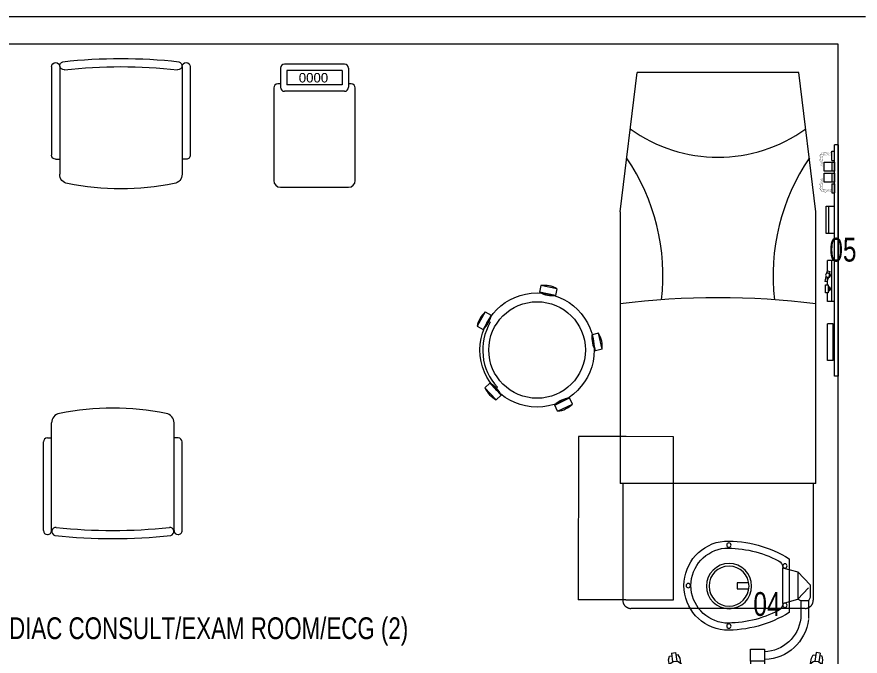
# Model space of a CAD drawing. Header units: millimetres. Extents: x -160614 to 59925, y -157025 to 0.
# Drawn here: x -113427 to -110327, y -108093 to -105743 of the extents above; entities that cross this region are included whole.
import ezdxf

# ---------------------------------------------------------------- set-up
doc = ezdxf.new("R2010")
doc.units = ezdxf.units.MM
doc.header["$LTSCALE"] = 8
doc.linetypes.add('HIDDEN', pattern=[9.525, 6.35, -3.175])
doc.layers.get('0').update_dxf_attribs({"color": 9, "lineweight": 5})
for name, color, linetype, lineweight in [('72_EGR_BASE_TEXT', 9, 'Continuous', 5), ('72_EGR_EQP_TAG', 9, 'Continuous', 5), ('LOADING', 9, 'Continuous', 5), ('Walls', 9, 'Continuous', 5)]:
    doc.layers.add(name, color=color, linetype=linetype, lineweight=lineweight)
doc.layers.get('0').off()
doc.layers.get('0').freeze()
doc.styles.get("Standard").update_dxf_attribs({"font": 'ARIALUNI.TTF'})
doc.styles.add('X3G_ENTITY_257CFD', font='swisscl.ttf', dxfattribs={"height": 200})
doc.styles.add('X3G_ENTITY_258862', font='swisscl.ttf', dxfattribs={"height": 200})

# ---------------------------------------------------------------- blocks, each defined once
blk = doc.blocks.new('ME19011A-P')
for p, q in [((-0.425, 0), (0.425, 0)), ((-0.425, 0), (-0.425, -0.015)), ((0.425, 0), (0.425, -0.015)), ((-0.425, -0.015), (0.425, -0.015)), ((-0.3675, -0.0198), (-0.2325, -0.0198)), ((-0.3675, -0.0198), (-0.3675, -0.0399)), ((-0.36, -0.015), (-0.36, -0.0198)), ((-0.24, -0.015), (-0.24, -0.0198)), ((-0.2325, -0.0198), (-0.2325, -0.0399)), ((-0.15, -0.015), (-0.15, -0.04)), ((-0.15, -0.025), (0, -0.025)), ((0, -0.015), (0, -0.04)), ((0.1, -0.015), (0.1, -0.045)), ((0.2, -0.045), (0.2, -0.015)), ((0.2818, -0.015), (0.2484, -0.015)), ((0.2484, -0.0243), (0.2484, -0.015)), ((0.2818, -0.0243), (0.2484, -0.0243)), ((0.2818, -0.0243), (0.2818, -0.015)), ((0.3211, -0.015), (0.2877, -0.015)), ((0.2877, -0.015), (0.2877, -0.0531)), ((0.3211, -0.0243), (0.2877, -0.0243)), ((0.3211, -0.0531), (0.3211, -0.015)), ((0.3623, -0.015), (0.3289, -0.015)), ((0.3289, -0.015), (0.3289, -0.0531)), ((0.3623, -0.0243), (0.3289, -0.0243)), ((0.3623, -0.0531), (0.3623, -0.015)), ((0.3682, -0.0243), (0.3682, -0.015)), ((0.3682, -0.015), (0.4016, -0.015)), ((0.3682, -0.0243), (0.4016, -0.0243)), ((0.4016, -0.0243), (0.4016, -0.015)), ((-0.3675, -0.0399), (-0.2325, -0.0399)), ((-0.15, -0.04), (-0.1187, -0.04)), ((-0.0887, -0.04), (-0.0637, -0.04)), ((-0.0606, -0.0371), (-0.0787, -0.0432)), ((-0.0787, -0.0432), (-0.077, -0.0497)), ((-0.0582, -0.046), (-0.077, -0.0497)), ((-0.0402, -0.0312), (-0.0496, -0.0337)), ((-0.047, -0.0434), (-0.0376, -0.0409)), ((-0.0376, -0.0409), (-0.0402, -0.0312)), ((-0.0379, -0.04), (0, -0.04)), ((0.1, -0.035), (0.2, -0.035)), ((0.1, -0.045), (0.2, -0.045)), ((0.2877, -0.0531), (0.3211, -0.0531)), ((0.3289, -0.0531), (0.3623, -0.0531))]:
    blk.add_line(p, q)
at = {"const_width": 0.000601}
for points in [[(0.3044, -0.0531, -0.184574), (0.2977, -0.0636, -1.44364), (0.2961, -0.0581, -0.837915), (0.2969, -0.0664, -0.30536), (0.2839, -0.062, -1.584726), (0.2894, -0.0609, -0.253153), (0.2827, -0.0684, -0.874198), (0.2775, -0.0585, -0.915253), (0.2791, -0.0658, -0.223821), (0.2683, -0.0644, -1.703343), (0.272, -0.0597, -0.588962), (0.2621, -0.068, -0.717795), (0.2625, -0.0581, -0.983104), (0.2645, -0.0644, -0.326362), (0.2534, -0.0609, -0.758716), (0.2609, -0.0514, -0.906186), (0.2593, -0.0565, -0.189488), (0.2526, -0.0522, -0.7948), (0.2613, -0.0423, -1.223996), (0.2574, -0.047, -0.072149), (0.2534, -0.0403, -0.645886), (0.2609, -0.0324, -1.366917), (0.2574, -0.0371, -0.078415), (0.2542, -0.0308, -0.723006), (0.2613, -0.0256, -1.105484), (0.2582, -0.0292, -0.221197), (0.2566, -0.0243, -0.221197)], [(0.3456, -0.0531, 0.184574), (0.3523, -0.0636, 1.44364), (0.3539, -0.0581, 0.837915), (0.3531, -0.0664, 0.30536), (0.3661, -0.062, 1.584726), (0.3606, -0.0609, 0.253153), (0.3673, -0.0684, 0.874198), (0.3725, -0.0585, 0.915253), (0.3709, -0.0658, 0.223821), (0.3817, -0.0644, 1.703343), (0.378, -0.0597, 0.588962), (0.3879, -0.068, 0.717795), (0.3875, -0.0581, 0.983104), (0.3855, -0.0644, 0.326362), (0.3966, -0.0609, 0.758716), (0.3891, -0.0514, 0.906186), (0.3907, -0.0565, 0.189488), (0.3974, -0.0522, 0.7948), (0.3887, -0.0423, 1.223996), (0.3926, -0.047, 0.072149), (0.3966, -0.0403, 0.645886), (0.3891, -0.0324, 1.366917), (0.3926, -0.0371, 0.078415), (0.3958, -0.0308, 0.723006), (0.3887, -0.0256, 1.105484), (0.3918, -0.0292, 0.221197), (0.3934, -0.0243, 0.221197)]]:
    blk.add_lwpolyline(points, format="xyb", dxfattribs=at)
blk.add_lwpolyline([(-0.1187, -0.0482), (-0.0887, -0.0482), (-0.0887, -0.0382), (-0.1187, -0.0382)], close=True)
blk.add_circle((-0.0537, -0.04), 0.0075)
for centre, radius, start, end in [((-0.1037, -0.04), 0.01, 10.4593, 169.5407), ((-0.0537, -0.04), 0.01, 45, 180), ((-0.1037, -0.04), 0.0075, 14.0075, 165.9925)]:
    blk.add_arc(centre, radius, start, end)
blk = doc.blocks.new('M.44.57.64')
at = {"layer": 'LOADING', "xscale": 1000.000000000002, "yscale": 1000.000000000002, "zscale": 1000.000000000002, "rotation": 225.9999036123427}
blk.add_blockref('ME19011A-P', (-80806.9, 16720.7), dxfattribs=at)
blk = doc.blocks.new('HF10037B-P')
at = {"layer": 'LOADING'}
for p, q in [((0.2459, 0.134), (0.1859, 0.134)), ((0.1859, 0.134), (0.1859, 0.109)), ((0.2459, 0.134), (0.2459, 0.109)), ((0.2459, 0.109), (0.1859, 0.109)), ((0, 0), (-0.0142, -0.0583)), ((0, 0), (0.0243, -0.0059)), ((0.0243, -0.0059), (0.01, -0.0642)), ((0.4071, -0.0094), (0.431, -0.0018)), ((0.4071, -0.0094), (0.4255, -0.0665)), ((0.431, -0.0018), (0.4493, -0.0589)), ((-0.0142, -0.0583), (0.01, -0.0642)), ((0.4069, -0.0417), (0.4165, -0.0387)), ((0.4255, -0.0665), (0.4493, -0.0589)), ((0.0524, -0.2725), (0.0674, -0.2525)), ((0.0524, -0.2725), (0.1004, -0.3085)), ((0.0674, -0.2525), (0.1154, -0.2885)), ((0.3125, -0.2897), (0.362, -0.2558)), ((0.3266, -0.3103), (0.3761, -0.2764)), ((0.3267, -0.268), (0.3323, -0.2763)), ((0.3761, -0.2764), (0.362, -0.2558)), ((0.1004, -0.3085), (0.1154, -0.2885)), ((0.3266, -0.3103), (0.3125, -0.2897))]:
    blk.add_line(p, q, dxfattribs=at)
for radius in [0.21, 0.1775]:
    blk.add_circle((0.2161, -0.1014), radius, dxfattribs=at)
for centre, radius, start, end in [((0.2159, 0.0465), 0.0925, 71.0754, 108.9246), ((0.2159, 0.1965), 0.0925, 251.0754, 288.9246), ((0.0779, -0.0499), 0.0925, 147.3419, 185.1912), ((-0.0678, -0.0143), 0.0925, 327.3419, 5.1912), ((0.4996, -0.0113), 0.0925, 178.8412, 216.6904), ((0.3568, -0.057), 0.0925, 358.8412, 36.6904), ((0.2161, -0.1014), 0.2, 303.6037, 17.3657), ((0.1289, -0.2205), 0.0925, 214.1875, 252.0368), ((0.0389, -0.3404), 0.0925, 34.1875, 72.0368), ((0.3867, -0.3449), 0.0925, 105.5121, 143.3614), ((0.3019, -0.2212), 0.0925, 285.5121, 323.3614)]:
    blk.add_arc(centre, radius, start, end, dxfattribs=at)
blk = doc.blocks.new('HF13902-P')
at = {"linetype": 'HIDDEN'}
for p, q in [((-0.35, -0.6824), (-0.35, -1.1124)), ((0.35, -0.6824), (0.35, -1.1124)), ((0.32, -1.1424), (-0.32, -1.1424))]:
    blk.add_line(p, q, dxfattribs=at)
at = {"linetype": 'Continuous'}
for points in [[(0.36, -0.5224), (0.36, -0.5224), (0.36, -0.5224), (0.36, -0.5224), (0.36, -0.5224), (0.36, -0.5224), (0.36, -0.5224), (0.36, -0.5224), (0.36, -0.5224), (0.36, -0.5224), (0.36, -0.5224), (0.36, -0.5224), (0.36, -0.5224), (0.36, -0.5224), (0.36, -0.5224), (0.36, -0.5224), (0.36, -0.5224), (0.36, -0.5224), (0.36, -0.5224), (0.36, -0.5224), (0.36, -0.5224), (0.36, -0.5224), (0.36, -0.5224), (0.36, -0.5224), (0.36, -0.5224), (0.36, -0.5224), (0.36, -0.5224), (0.36, -0.5224), (0.36, -0.5224), (0.36, -0.5224), (0.36, -0.5224), (0.36, -0.5224), (0.36, -0.5224), (0.36, -0.5224), (0.36, -0.5224), (0.36, -0.5224), (0.36, -0.5224), (0.36, -0.5224), (0.36, -0.5224), (0.36, -0.5224), (0.36, -0.5224), (0.36, -0.5224), (0.36, -0.5224), (0.36, -0.5224), (0.36, -0.5224), (0.36, -0.5224), (0.36, -0.5224), (0.36, -0.5224), (0.36, -0.5224), (0.36, -0.5224), (0.36, -0.5224), (0.36, -0.5224), (0.36, -0.5224), (0.36, -0.5224), (0.36, -0.5224), (0.36, -0.5224), (0.36, -0.5224), (0.36, -0.5224), (0.36, -0.5224), (0.36, -0.5224), (0.36, -0.5224), (0.36, -0.5224), (0.36, -0.5224), (0.36, -0.5224), (0.36, -0.5224), (0.36, -0.5224), (0.36, -0.5224), (0.36, -0.5224), (0.36, -0.5224), (0.36, -0.5224), (0.36, -0.5224), (0.36, -0.5224), (0.36, -0.5224), (0.36, -0.5224), (0.36, -0.5224), (0.36, -0.5224), (0.36, -0.5224), (0.36, -0.5224), (0.36, -0.5224), (0.36, -0.5224), (0.36, -0.5224), (0.36, -0.5224), (0.36, -0.5224), (0.36, -0.5224), (0.36, -0.5224), (0.36, -0.5224), (0.36, -0.5224), (0.36, -0.5224), (0.36, -0.5224), (0.36, -0.5224), (0.36, -0.5224), (0.36, -0.5224), (0.36, -0.5224), (0.36, -0.5224), (0.36, -0.5224), (0.36, -0.5224), (0.36, -0.5224), (0.36, -0.5224), (0.36, -0.5224), (0.36, -0.5224), (0.36, -0.5224), (0.36, -0.5224), (0.36, -0.5224), (0.36, -0.5224), (0.36, -0.5224), (0.36, -0.5224), (0.36, -0.5224), (0.36, -0.5224), (0.36, -0.5224), (0.36, -0.5224), (0.36, -0.5224), (0.36, -0.5224), (0.36, -0.5224), (0.36, -0.5224), (0.36, -0.5224), (0.36, -0.5224), (0.36, -0.5224), (0.36, -0.5224), (0.36, -0.5224), (0.36, -0.5224), (0.36, -0.5224), (0.36, -0.5224), (0.36, -0.5224), (0.36, -0.5224), (0.36, -0.5224), (0.36, -0.5224), (0.36, -0.5224), (0.36, -0.5224), (0.36, -0.5224), (0.36, -0.5224), (0.36, -0.5224), (0.36, -0.5224), (0.36, -0.5224), (0.36, -0.5224), (0.36, -0.5224), (0.36, -0.5224), (0.36, -0.5224), (0.36, -0.5224), (0.36, -0.5224), (0.36, -0.5224), (0.36, -0.5224), (0.36, -0.5224), (0.36, -0.5224), (0.36, -0.5224), (0.36, -0.5224), (0.36, -0.5224), (0.36, -0.5224), (0.36, -0.5224), (0.36, -0.5224), (0.36, -0.5224), (0.36, -0.5224), (0.36, -0.5224), (0.36, -0.5224), (0.36, -0.5224), (0.36, -0.5224), (0.36, -0.5224), (0.36, -0.5224), (0.36, -0.5224), (0.36, -0.5224), (0.36, -0.5224), (0.36, -0.5224), (0.36, -0.5224), (0.36, -0.5224), (0.36, -0.5224), (0.36, -0.5224), (0.36, -0.5224), (0.36, -0.5224), (0.36, -0.5224), (0.36, -0.5224), (0.36, -0.5224), (0.36, -0.5224), (0.36, -0.5224), (0.36, -0.5224), (0.36, -0.5224), (0.36, -0.5224), (0.36, -0.5224), (0.36, -0.5224), (0.36, -0.5224), (0.36, -0.5224), (0.36, -0.5224), (0.36, -0.5224), (0.36, -0.5224), (0.36, -0.5224), (0.36, -0.5224), (0.36, -0.5224), (0.36, -0.5224), (0.36, -0.5224), (0.36, -0.5224), (0.36, -0.5224), (0.36, -0.5224), (0.36, -0.5224), (0.36, -0.5224), (0.36, -0.5224), (0.36, -0.5224), (0.36, -0.5224), (0.36, -0.5224), (0.36, -0.5224), (0.36, -0.5224), (0.36, -0.5224), (0.36, -0.5224), (0.36, -0.5224), (0.36, -0.5224), (0.36, -0.5224), (0.36, -0.5224), (0.36, -0.5224), (0.36, -0.5224), (0.36, -0.5224), (0.36, -0.5224), (0.36, -0.5224), (0.36, -0.5224), (0.36, -0.5224), (0.36, -0.5224), (0.36, -0.5224), (0.36, -0.5224), (0.36, -0.5224), (0.36, -0.5224), (0.36, -0.5224), (0.36, -0.5224), (0.36, -0.5224)], [(0.36, -0.5224), (0.36, -0.5224), (0.36, -0.5224), (0.36, -0.5224), (0.36, -0.5224), (0.36, -0.5224), (0.36, -0.5224), (0.36, -0.5224), (0.36, -0.5224), (0.36, -0.5224), (0.36, -0.5224), (0.36, -0.5224), (0.36, -0.5224), (0.36, -0.5224), (0.36, -0.5224), (0.36, -0.5224), (0.36, -0.5224), (0.36, -0.5224), (0.36, -0.5224), (0.36, -0.5224), (0.36, -0.5224), (0.36, -0.5224), (0.36, -0.5224), (0.36, -0.5224), (0.36, -0.5224), (0.36, -0.5224), (0.36, -0.5224), (0.36, -0.5224), (0.36, -0.5224), (0.36, -0.5224), (0.36, -0.5224), (0.36, -0.5224), (0.36, -0.5224), (0.36, -0.5224), (0.36, -0.5224), (0.36, -0.5224), (0.36, -0.5224), (0.36, -0.5224), (0.36, -0.5224), (0.36, -0.5224), (0.36, -0.5224), (0.36, -0.5224), (0.36, -0.5224), (0.36, -0.5224), (0.36, -0.5224), (0.36, -0.5224), (0.36, -0.5224), (0.36, -0.5224), (0.36, -0.5224), (0.36, -0.5224), (0.36, -0.5224), (0.36, -0.5224), (0.36, -0.5224), (0.36, -0.5224), (0.36, -0.5224), (0.36, -0.5224), (0.36, -0.5224), (0.36, -0.5224), (0.36, -0.5224), (0.36, -0.5224), (0.36, -0.5224), (0.36, -0.5224), (0.36, -0.5224), (0.36, -0.5224), (0.36, -0.5224), (0.36, -0.5224), (0.36, -0.5224), (0.36, -0.5224), (0.36, -0.5224), (0.36, -0.5224), (0.36, -0.5224), (0.36, -0.5224), (0.36, -0.5224), (0.36, -0.5224), (0.36, -0.5224), (0.36, -0.5224), (0.36, -0.5224), (0.36, -0.5224), (0.36, -0.5224), (0.36, -0.5224), (0.36, -0.5224), (0.36, -0.5224), (0.36, -0.5224), (0.36, -0.5224), (0.36, -0.5224), (0.36, -0.5224), (0.36, -0.5224), (0.36, -0.5224), (0.36, -0.5224), (0.36, -0.5224), (0.36, -0.5224), (0.36, -0.5224), (0.36, -0.5224), (0.36, -0.5224), (0.36, -0.5224), (0.36, -0.5224), (0.36, -0.5224), (0.36, -0.5224), (0.36, -0.5224), (0.36, -0.5224), (0.36, -0.5224), (0.36, -0.5224), (0.36, -0.5224), (0.36, -0.5224), (0.36, -0.5224), (0.36, -0.5224), (0.36, -0.5224), (0.36, -0.5224), (0.36, -0.5224), (0.36, -0.5224), (0.36, -0.5224), (0.36, -0.5224), (0.36, -0.5224), (0.36, -0.5224), (0.36, -0.5224), (0.36, -0.5224), (0.36, -0.5224), (0.36, -0.5224), (0.36, -0.5224), (0.36, -0.5224), (0.36, -0.5224), (0.36, -0.5224), (0.36, -0.5224), (0.36, -0.5224), (0.36, -0.5224), (0.36, -0.5224), (0.36, -0.5224), (0.36, -0.5224), (0.36, -0.5224), (0.36, -0.5224), (0.36, -0.5224), (0.36, -0.5224), (0.36, -0.5224), (0.36, -0.5224), (0.36, -0.5224), (0.36, -0.5224), (0.36, -0.5224), (0.36, -0.5224), (0.36, -0.5224), (0.36, -0.5224), (0.36, -0.5224), (0.36, -0.5224), (0.36, -0.5224), (0.36, -0.5224), (0.36, -0.5224), (0.36, -0.5224), (0.36, -0.5224), (0.36, -0.5224), (0.36, -0.5224), (0.36, -0.5224), (0.36, -0.5224), (0.36, -0.5224), (0.36, -0.5224), (0.36, -0.5224), (0.36, -0.5224), (0.36, -0.5224), (0.36, -0.5224), (0.36, -0.5224), (0.36, -0.5224), (0.36, -0.5224), (0.36, -0.5224), (0.36, -0.5224), (0.36, -0.5224), (0.36, -0.5224), (0.36, -0.5224), (0.36, -0.5224), (0.36, -0.5224), (0.36, -0.5224), (0.36, -0.5224), (0.36, -0.5224), (0.36, -0.5224), (0.36, -0.5224), (0.36, -0.5224), (0.36, -0.5224), (0.36, -0.5224), (0.36, -0.5224), (0.36, -0.5224), (0.36, -0.5224), (0.36, -0.5224), (0.36, -0.5224), (0.36, -0.5224), (0.36, -0.5224), (0.36, -0.5224), (0.36, -0.5224), (0.36, -0.5224), (0.36, -0.5224), (0.36, -0.5224), (0.36, -0.5224), (0.36, -0.5224), (0.36, -0.5224), (0.36, -0.5224), (0.36, -0.5224), (0.36, -0.5224), (0.36, -0.5224), (0.36, -0.5224), (0.36, -0.5224), (0.36, -0.5224), (0.36, -0.5224), (0.36, -0.5224), (0.36, -0.5224), (0.36, -0.5224), (0.36, -0.5224), (0.36, -0.5224), (0.36, -0.5224), (0.36, -0.5224), (0.36, -0.5224), (0.36, -0.5224), (0.36, -0.5224), (0.36, -0.5224), (0.36, -0.5224), (0.36, -0.5224), (0.36, -0.5224), (0.36, -0.5224), (0.36, -0.5224)], [(0.36, -0.5224), (0.36, -0.5224), (0.36, -0.5224), (0.36, -0.5224), (0.36, -0.5224), (0.36, -0.5224), (0.36, -0.5224), (0.36, -0.5224), (0.36, -0.5224), (0.36, -0.5224), (0.36, -0.5224), (0.36, -0.5224), (0.36, -0.5224), (0.36, -0.5224), (0.36, -0.5224), (0.36, -0.5224), (0.36, -0.5224), (0.36, -0.5224), (0.36, -0.5224), (0.36, -0.5224), (0.36, -0.5224), (0.36, -0.5224), (0.36, -0.5224), (0.36, -0.5224), (0.36, -0.5224), (0.36, -0.5224), (0.36, -0.5224), (0.36, -0.5224), (0.36, -0.5224), (0.36, -0.5224), (0.36, -0.5224), (0.36, -0.5224), (0.36, -0.5224), (0.36, -0.5224), (0.36, -0.5224), (0.36, -0.5224), (0.36, -0.5224), (0.36, -0.5224), (0.36, -0.5224), (0.36, -0.5224), (0.36, -0.5224), (0.36, -0.5224), (0.36, -0.5224), (0.36, -0.5224), (0.36, -0.5224), (0.36, -0.5224), (0.36, -0.5224), (0.36, -0.5224), (0.36, -0.5224), (0.36, -0.5224), (0.36, -0.5224), (0.36, -0.5224), (0.36, -0.5224), (0.36, -0.5224), (0.36, -0.5224), (0.36, -0.5224), (0.36, -0.5224), (0.36, -0.5224), (0.36, -0.5224), (0.36, -0.5224), (0.36, -0.5224), (0.36, -0.5224), (0.36, -0.5224), (0.36, -0.5224), (0.36, -0.5224), (0.36, -0.5224), (0.36, -0.5224), (0.36, -0.5224), (0.36, -0.5224), (0.36, -0.5224), (0.36, -0.5224), (0.36, -0.5224), (0.36, -0.5224), (0.36, -0.5224), (0.36, -0.5224), (0.36, -0.5224), (0.36, -0.5224), (0.36, -0.5224), (0.36, -0.5224), (0.36, -0.5224), (0.36, -0.5224), (0.36, -0.5224), (0.36, -0.5224), (0.36, -0.5224), (0.36, -0.5224), (0.36, -0.5224), (0.36, -0.5224), (0.36, -0.5224), (0.36, -0.5224), (0.36, -0.5224), (0.36, -0.5224), (0.36, -0.5224), (0.36, -0.5224), (0.36, -0.5224), (0.36, -0.5224), (0.36, -0.5224), (0.36, -0.5224), (0.36, -0.5224), (0.36, -0.5224), (0.36, -0.5224), (0.36, -0.5224), (0.36, -0.5224), (0.36, -0.5224), (0.36, -0.5224), (0.36, -0.5224), (0.36, -0.5224), (0.36, -0.5224), (0.36, -0.5224), (0.36, -0.5224), (0.36, -0.5224), (0.36, -0.5224), (0.36, -0.5224), (0.36, -0.5224), (0.36, -0.5224), (0.36, -0.5224), (0.36, -0.5224), (0.36, -0.5224), (0.36, -0.5224), (0.36, -0.5224), (0.36, -0.5224), (0.36, -0.5224), (0.36, -0.5224), (0.36, -0.5224), (0.36, -0.5224), (0.36, -0.5224), (0.36, -0.5224), (0.36, -0.5224), (0.36, -0.5224), (0.36, -0.5224), (0.36, -0.5224), (0.36, -0.5224), (0.36, -0.5224), (0.36, -0.5224), (0.36, -0.5224), (0.36, -0.5224), (0.36, -0.5224), (0.36, -0.5224), (0.36, -0.5224), (0.36, -0.5224), (0.36, -0.5224), (0.36, -0.5224), (0.36, -0.5224), (0.36, -0.5224), (0.36, -0.5224), (0.36, -0.5224), (0.36, -0.5224), (0.36, -0.5224), (0.36, -0.5224), (0.36, -0.5224), (0.36, -0.5224), (0.36, -0.5224), (0.36, -0.5224), (0.36, -0.5224), (0.36, -0.5224), (0.36, -0.5224), (0.36, -0.5224), (0.36, -0.5224), (0.36, -0.5224), (0.36, -0.5224), (0.36, -0.5224), (0.36, -0.5224), (0.36, -0.5224), (0.36, -0.5224), (0.36, -0.5224), (0.36, -0.5224), (0.36, -0.5224), (0.36, -0.5224), (0.36, -0.5224), (0.36, -0.5224), (0.36, -0.5224), (0.36, -0.5224), (0.36, -0.5224), (0.36, -0.5224), (0.36, -0.5224), (0.36, -0.5224), (0.36, -0.5224), (0.36, -0.5224), (0.36, -0.5224), (0.36, -0.5224), (0.36, -0.5224), (0.36, -0.5224), (0.36, -0.5224), (0.36, -0.5224), (0.36, -0.5224), (0.36, -0.5224), (0.36, -0.5224), (0.36, -0.5224), (0.36, -0.5224), (0.36, -0.5224), (0.36, -0.5224), (0.36, -0.5224), (0.36, -0.5224), (0.36, -0.5224), (0.36, -0.5224), (0.36, -0.5224), (0.36, -0.5224), (0.36, -0.5224), (0.36, -0.5224), (0.36, -0.5224), (0.36, -0.5224), (0.36, -0.5224), (0.36, -0.5224), (0.36, -0.5224), (0.36, -0.5224), (0.36, -0.5224), (0.36, -0.5224), (0.36, -0.5224), (0.36, -0.5224), (0.36, -0.5224), (0.36, -0.5224), (0.36, -0.5224), (0.36, -0.5224), (0.36, -0.5224), (0.36, -0.5224), (0.36, -0.5224), (0.36, -0.5224), (0.36, -0.5224), (0.36, -0.5224), (0.36, -0.5224), (0.36, -0.5224), (0.36, -0.5224), (0.36, -0.5224), (0.36, -0.5224), (0.36, -0.5224), (0.36, -0.5224), (0.36, -0.5224), (0.36, -0.5224), (0.36, -0.5224), (0.36, -0.5224), (0.36, -0.5224), (0.36, -0.5224), (0.36, -0.5224), (0.36, -0.5224), (0.36, -0.5224), (0.36, -0.5224), (0.36, -0.5224), (0.36, -0.5224), (0.36, -0.5224), (0.36, -0.5224), (0.36, -0.5224), (0.36, -0.5224), (0.36, -0.5224), (0.36, -0.5224), (0.36, -0.5224), (0.36, -0.5224), (0.36, -0.5224), (0.36, -0.5224), (0.36, -0.5224), (0.36, -0.5224), (0.36, -0.5224), (0.36, -0.5224), (0.36, -0.5224), (0.36, -0.5224), (0.36, -0.5224), (0.36, -0.5224), (0.36, -0.5224), (0.36, -0.5224), (0.36, -0.5224), (0.36, -0.5224), (0.36, -0.5224), (0.36, -0.5224), (0.36, -0.5224), (0.36, -0.5224), (0.36, -0.5224), (0.36, -0.5224), (0.36, -0.5224), (0.36, -0.5224), (0.36, -0.5224), (0.36, -0.5224), (0.36, -0.5224), (0.36, -0.5224), (0.36, -0.5224), (0.36, -0.5224), (0.36, -0.5224), (0.36, -0.5224), (0.36, -0.5224), (0.36, -0.5224)]]:
    blk.add_lwpolyline(points, close=True, dxfattribs=at)
for points in [[(0.36, -0.5224), (0.36, -0.5224), (0.36, -0.5224), (0.36, -0.5224), (0.36, -0.5224), (0.36, -0.5224), (0.36, -0.5224), (0.36, -0.5224)], [(0.36, -0.5224), (0.36, -0.5224), (0.36, -0.5224), (0.36, -0.5224), (0.36, -0.5224), (0.36, -0.5224), (0.36, -0.5224), (0.36, -0.5224), (0.36, -0.5224), (0.36, -0.5224), (0.36, -0.5224), (0.36, -0.5224), (0.36, -0.5224), (0.36, -0.5224), (0.36, -0.5224), (0.36, -0.5224), (0.36, -0.5224), (0.36, -0.5224), (0.36, -0.5224), (0.36, -0.5224), (0.36, -0.5224), (0.36, -0.5224), (0.36, -0.5224), (0.36, -0.5224), (0.36, -0.5224), (0.36, -0.5224), (0.36, -0.5224), (0.36, -0.5224), (0.36, -0.5224), (0.36, -0.5224), (0.36, -0.5224), (0.36, -0.5224), (0.36, -0.5224), (0.36, -0.5224), (0.36, -0.5224), (0.36, -0.5224), (0.36, -0.5224), (0.36, -0.5224), (0.36, -0.5224), (0.36, -0.5224), (0.36, -0.5224), (0.36, -0.5224), (0.36, -0.5224), (0.36, -0.5224), (0.36, -0.5224), (0.36, -0.5224), (0.36, -0.5224), (0.36, -0.5224), (0.36, -0.5224), (0.36, -0.5224), (0.36, -0.5224), (0.36, -0.5224), (0.36, -0.5224), (0.36, -0.5224), (0.36, -0.5224), (0.36, -0.5224), (0.36, -0.5224), (0.36, -0.5224), (0.36, -0.5224), (0.36, -0.5224), (0.36, -0.5224), (0.36, -0.5224), (0.36, -0.5224), (0.36, -0.5224), (0.36, -0.5224), (0.36, -0.5224), (0.36, -0.5224), (0.36, -0.5224), (0.36, -0.5224), (0.36, -0.5224), (0.36, -0.5224), (0.36, -0.5224), (0.36, -0.5224), (0.36, -0.5224), (0.36, -0.5224), (0.36, -0.5224), (0.36, -0.5224), (0.36, -0.5224), (0.36, -0.5224), (0.36, -0.5224), (0.36, -0.5224), (0.36, -0.5224), (0.36, -0.5224), (0.36, -0.5224), (0.36, -0.5224), (0.36, -0.5224), (0.36, -0.5224), (0.36, -0.5224), (0.36, -0.5224), (0.36, -0.5224), (0.36, -0.5224), (0.36, -0.5224), (0.36, -0.5224), (0.36, -0.5224), (0.36, -0.5224), (0.36, -0.5224), (0.36, -0.5224), (0.36, -0.5224), (0.36, -0.5224), (0.36, -0.5224), (0.36, -0.5224), (0.36, -0.5224), (0.36, -0.5224), (0.36, -0.5224), (0.36, -0.5224), (0.36, -0.5224), (0.36, -0.5224), (0.36, -0.5224), (0.36, -0.5224), (0.36, -0.5224), (0.36, -0.5224)], [(0.36, -0.5224), (0.36, -0.5224), (0.36, -0.5224), (0.36, -0.5224), (0.36, -0.5224), (0.36, -0.5224), (0.36, -0.5224), (0.36, -0.5224), (0.36, -0.5224), (0.36, -0.5224), (0.36, -0.5224), (0.36, -0.5224), (0.36, -0.5224), (0.36, -0.5224), (0.36, -0.5224), (0.36, -0.5224), (0.36, -0.5224)], [(0.36, -0.5224), (0.36, -0.5224), (0.36, -0.5224), (0.36, -0.5224), (0.36, -0.5224), (0.36, -0.5224), (0.36, -0.5224)], [(0.36, -0.5224), (0.36, -0.5224), (0.36, -0.5224), (0.36, -0.5224), (0.36, -0.5224), (0.36, -0.5224), (0.36, -0.5224), (0.36, -0.5224), (0.36, -0.5224), (0.36, -0.5224), (0.36, -0.5224), (0.36, -0.5224)], [(0.36, -0.5224), (0.36, -0.5224), (0.36, -0.5224), (0.36, -0.5224), (0.36, -0.5224), (0.36, -0.5224), (0.36, -0.5224), (0.36, -0.5224), (0.36, -0.5224), (0.36, -0.5224), (0.36, -0.5224), (0.36, -0.5224), (0.36, -0.5224), (0.36, -0.5224), (0.36, -0.5224), (0.36, -0.5224), (0.36, -0.5224), (0.36, -0.5224), (0.36, -0.5224), (0.36, -0.5224), (0.36, -0.5224), (0.36, -0.5224), (0.36, -0.5224), (0.36, -0.5224), (0.36, -0.5224), (0.36, -0.5224), (0.36, -0.5224), (0.36, -0.5224), (0.36, -0.5224), (0.36, -0.5224), (0.36, -0.5224), (0.36, -0.5224), (0.36, -0.5224), (0.36, -0.5224), (0.36, -0.5224), (0.36, -0.5224), (0.36, -0.5224), (0.36, -0.5224), (0.36, -0.5224), (0.36, -0.5224), (0.36, -0.5224), (0.36, -0.5224), (0.36, -0.5224), (0.36, -0.5224), (0.36, -0.5224), (0.36, -0.5224), (0.36, -0.5224), (0.36, -0.5224), (0.36, -0.5224), (0.36, -0.5224), (0.36, -0.5224), (0.36, -0.5224), (0.36, -0.5224), (0.36, -0.5224), (0.36, -0.5224), (0.36, -0.5224), (0.36, -0.5224), (0.36, -0.5224), (0.36, -0.5224), (0.36, -0.5224), (0.36, -0.5224), (0.36, -0.5224), (0.36, -0.5224), (0.36, -0.5224), (0.36, -0.5224), (0.36, -0.5224), (0.36, -0.5224), (0.36, -0.5224), (0.36, -0.5224), (0.36, -0.5224), (0.36, -0.5224), (0.36, -0.5224), (0.36, -0.5224), (0.36, -0.5224), (0.36, -0.5224), (0.36, -0.5224), (0.36, -0.5224), (0.36, -0.5224), (0.36, -0.5224), (0.36, -0.5224), (0.36, -0.5224), (0.36, -0.5224), (0.36, -0.5224), (0.36, -0.5224), (0.36, -0.5224), (0.36, -0.5224), (0.36, -0.5224), (0.36, -0.5224), (0.36, -0.5224)], [(0.36, -0.5224), (0.36, -0.5224), (0.36, -0.5224), (0.36, -0.5224), (0.36, -0.5224), (0.36, -0.5224), (0.36, -0.5224), (0.36, -0.5224), (0.36, -0.5224), (0.36, -0.5224)], [(0.36, -0.5224), (0.36, -0.5224), (0.36, -0.5224), (0.36, -0.5224), (0.36, -0.5224), (0.36, -0.5224), (0.36, -0.5224), (0.36, -0.5224), (0.36, -0.5224), (0.36, -0.5224)], [(0.36, -0.5224), (0.36, -0.5224), (0.36, -0.5224), (0.36, -0.5224), (0.36, -0.5224), (0.36, -0.5224), (0.36, -0.5224), (0.36, -0.5224), (0.36, -0.5224), (0.36, -0.5224), (0.36, -0.5224), (0.36, -0.5224), (0.36, -0.5224), (0.36, -0.5224), (0.36, -0.5224)], [(0.36, -0.5224), (0.36, -0.5224), (0.36, -0.5224), (0.36, -0.5224), (0.36, -0.5224), (0.36, -0.5224), (0.36, -0.5224), (0.36, -0.5224), (0.36, -0.5224), (0.36, -0.5224)], [(0.36, -0.5224), (0.36, -0.5224), (0.36, -0.5224), (0.36, -0.5224), (0.36, -0.5224), (0.36, -0.5224), (0.36, -0.5224)], [(0.36, -0.5224), (0.36, -0.5224), (0.36, -0.5224), (0.36, -0.5224), (0.36, -0.5224), (0.36, -0.5224), (0.36, -0.5224), (0.36, -0.5224), (0.36, -0.5224), (0.36, -0.5224)], [(0.36, -0.5224), (0.36, -0.5224), (0.36, -0.5224), (0.36, -0.5224), (0.36, -0.5224), (0.36, -0.5224), (0.36, -0.5224), (0.36, -0.5224), (0.36, -0.5224), (0.36, -0.5224), (0.36, -0.5224), (0.36, -0.5224), (0.36, -0.5224), (0.36, -0.5224), (0.36, -0.5224), (0.36, -0.5224), (0.36, -0.5224), (0.36, -0.5224)], [(0.36, -0.5224), (0.36, -0.5224), (0.36, -0.5224), (0.36, -0.5224), (0.36, -0.5224), (0.36, -0.5224), (0.36, -0.5224), (0.36, -0.5224), (0.36, -0.5224)]]:
    blk.add_lwpolyline(points, dxfattribs=at)
blk.add_circle((0.36, -0.5224), 0.000000101)
for centre, radius, start, end in [((0, 1.0679), 0.5515, 234.1788, 305.8212), ((-0.9704, 0.0819), 0.7679, 353.3222, 34.2669), ((0.9704, 0.0819), 0.7679, 145.7331, 186.6778), ((0, -2.9071), 2.9071, 82.8865, 97.1135)]:
    blk.add_arc(centre, radius, start, end)
at = {"linetype": 'HIDDEN'}
for centre, start, end in [((-0.32, -1.1124), 180, 270), ((0.32, -1.1124), 270, 0)]:
    blk.add_arc(centre, 0.03, start, end, dxfattribs=at)
at = {"layer": 'LOADING'}
for p, q in [((-0.36, 0.3161), (-0.2975, 0.8276)), ((0.2975, 0.8276), (-0.2975, 0.8276)), ((0.36, 0.3161), (0.2975, 0.8276)), ((-0.36, 0.3161), (-0.36, -0.6824)), ((0.36, -0.6824), (0.36, 0.3161)), ((0.36, -0.6824), (-0.36, -0.6824))]:
    blk.add_line(p, q, dxfattribs=at)
blk = doc.blocks.new('HF11772-P')
at = {"layer": 'LOADING'}
for p, q in [((0.6, 0.35), (0, 0.35)), ((0, 0.175), (0, 0.35)), ((0.6, 0.175), (0.6, 0.35)), ((0, 0.175), (0, 0)), ((0.6, 0), (0.6, 0.175)), ((0, 0), (0.6, 0))]:
    blk.add_line(p, q, dxfattribs=at)
blk = doc.blocks.new('mobile light')
at = {"layer": 'LOADING'}
for p, q in [((1882.58, -498.29), (1882.35, -499.8)), ((1882.58, -498.29), (1885.78, -498.78)), ((1883.78, -497.56), (1883.65, -498.45)), ((1885.1, -497.29), (1883.78, -497.56)), ((1887.04, -497.59), (1885.1, -497.29)), ((1923.94, -497.59), (1925.88, -497.29)), ((1928.41, -498.29), (1925.2, -498.78)), ((1925.88, -497.29), (1927.2, -497.56)), ((1927.2, -497.56), (1927.33, -498.45)), ((1928.41, -498.29), (1928.63, -499.8)), ((1882.35, -499.8), (1885.55, -500.28)), ((1883.28, -500.85), (1883.42, -499.96)), ((1884.47, -501.5), (1883.28, -500.85)), ((1886.4, -501.79), (1884.47, -501.5)), ((1924.58, -501.79), (1926.52, -501.5)), ((1928.63, -499.8), (1925.43, -500.28)), ((1926.52, -501.5), (1927.7, -500.85)), ((1927.7, -500.85), (1927.56, -499.96)), ((1948.76, -501.94), (1947.59, -502.62)), ((1953.47, -501.94), (1948.76, -501.94)), ((1958.23, -506.5), (1953.47, -501.94)), ((1947.59, -502.62), (1941.09, -502.62)), ((1947.59, -502.62), (1947.59, -505.45)), ((1948.15, -506.5), (1952.41, -502.55)), ((1947.59, -505.45), (1941.09, -505.45)), ((1946.6, -512.08), (1948.15, -506.5)), ((1947.59, -505.45), (1948.15, -506.5)), ((1958.23, -506.5), (1948.15, -506.5)), ((1959.78, -512.08), (1958.23, -506.5)), ((1963.08, -509.67), (1943.3, -509.67)), ((1959.78, -512.08), (1946.6, -512.08)), ((1908.01, -522.53), (1909, -517.55)), ((1911.69, -517.55), (1909, -517.55)), ((1912.69, -522.53), (1911.69, -517.55)), ((1911.69, -517.55), (1914.17, -518.99)), ((1914.17, -518.99), (1914.17, -523.77)), ((1921.08, -519.69), (1914.74, -519.69)), ((1922.73, -518.8), (1921.08, -519.69)), ((1921.08, -519.69), (1921.08, -523.01)), ((1921.08, -519.69), (1921.08, -523.01)), ((1925.38, -518.8), (1922.73, -518.8)), ((1892.68, -528.06), (1892.68, -523.24)), ((1892.68, -523.24), (1906.16, -523.24)), ((1897.5, -528.06), (1897.5, -523.24)), ((1906.16, -523.24), (1906.16, -528.06)), ((1908.01, -522.53), (1908.62, -524.28)), ((1912.69, -522.53), (1911.9, -524.78)), ((1921.08, -523.01), (1914.77, -523.01)), ((1922.73, -523.93), (1921.08, -523.04)), ((1892.68, -523.97), (1883.05, -523.97)), ((1909.15, -524.25), (1906.16, -524.32)), ((1909.15, -524.25), (1909.15, -526.94)), ((1911.9, -524.78), (1914.17, -523.77)), ((1925.38, -523.93), (1922.73, -523.93)), ((1892.68, -527.34), (1883.05, -527.34)), ((1906.16, -528.06), (1892.68, -528.06)), ((1909.15, -526.94), (1906.16, -526.87)), ((1882.35, -551.47), (1885.55, -550.99)), ((1882.58, -552.98), (1882.35, -551.47)), ((1884.47, -549.77), (1883.28, -550.42)), ((1883.28, -550.42), (1883.42, -551.31)), ((1886.4, -549.48), (1884.47, -549.77)), ((1924.58, -549.48), (1926.52, -549.77)), ((1928.63, -551.47), (1925.43, -550.99)), ((1926.52, -549.77), (1927.7, -550.42)), ((1927.7, -550.42), (1927.56, -551.31)), ((1928.41, -552.98), (1928.63, -551.47)), ((1882.58, -552.98), (1885.78, -552.5)), ((1883.78, -553.71), (1883.65, -552.82)), ((1885.1, -553.98), (1883.78, -553.71)), ((1887.04, -553.69), (1885.1, -553.98)), ((1923.94, -553.69), (1925.88, -553.98)), ((1928.41, -552.98), (1925.2, -552.5)), ((1925.88, -553.98), (1927.2, -553.71)), ((1927.2, -553.71), (1927.33, -552.82))]:
    blk.add_line(p, q, dxfattribs=at)
for points in [[(1903.33, -523.24), (1903.33, -514.02), (1891.61, -514.02), (1891.61, -523.97)], [(1954.27, -524.55), (1954.27, -528.82), (1952.05, -528.82), (1952.05, -524.5)], [(1891.61, -527.34), (1891.61, -537.34), (1903.33, -537.34), (1903.33, -528.06)], [(1892.74, -537.34), (1892.74, -539.04), (1895.76, -539.04), (1895.76, -537.34)], [(1898.05, -537.34), (1898.05, -539.5)], [(1898.05, -540.63), (1898.05, -540.87), (1898.53, -541.35), (1900.02, -541.35), (1900.5, -540.87), (1900.5, -537.34)]]:
    blk.add_lwpolyline(points, dxfattribs=at)
for points in [[(1929.78, -518.8), (1925.38, -518.8), (1925.38, -523.93), (1929.78, -523.93)], [(1899.3, -539.5), (1888.5, -539.5), (1888.5, -540.63), (1899.3, -540.63)]]:
    blk.add_lwpolyline(points, close=True, dxfattribs=at)
for centre, radius in [((1945.96, -511.25), 0.793), ((1960.42, -511.25), 0.793), ((1953.01, -531.79), 8.32), ((1953.01, -531.79), 7.35), ((1938.31, -531.85), 0.793), ((1968.07, -531.85), 0.793), ((1953.19, -546.77), 0.793)]:
    blk.add_circle(centre, radius, dxfattribs=at)
for centre, radius, start, end in [((1888.02, -499.89), 2.5, 90, 270), ((1888.02, -525.64), 28.25, 12.1463, 90), ((1922.96, -525.64), 28.25, 90, 128.2073), ((1922.96, -499.89), 2.5, 270, 90), ((1888.02, -525.64), 23.25, 20.3387, 90), ((1922.96, -525.64), 23.25, 90, 126.3743), ((1942.82, -519.31), 16.86, 97.1293, 177.6115), ((1922.96, -525.64), 28.25, 138.4974, 155.7305), ((1942.82, -519.31), 13.97, 97.1293, 177.6115), ((1922.96, -525.64), 23.25, 138.7224, 150.0382), ((1980.13, -532.49), 43.32, 148.2167, 181.2501), ((1926.25, -532.49), 43.32, 358.7499, 31.7833), ((1980.13, -532.49), 40.72, 152.4092, 181.2501), ((1946.6, -514.96), 2.89, 90, 152.4092), ((1959.78, -514.96), 2.89, 27.5908, 90), ((1926.25, -532.49), 40.72, 358.7499, 27.5908), ((1911.94, -521.38), 3.27, 313.0112, 46.9888), ((1888.02, -525.64), 28.25, 270, 5.3386), ((1883.05, -525.65), 1.68, 90, 270), ((1910.32, -525.6), 1.78, 229.0673, 130.9327), ((1888.02, -525.64), 23.25, 270, 356.3184), ((1953.19, -531.93), 16.44, 185.2361, 354.7639), ((1953.19, -531.93), 13.84, 185.2361, 354.7639), ((1922.96, -525.64), 28.25, 204.483, 208.105), ((1922.96, -525.64), 23.25, 210.2349, 221.2776), ((1922.96, -525.64), 28.25, 213.7985, 221.5026), ((1922.96, -525.64), 23.25, 233.6257, 270), ((1922.96, -525.64), 28.25, 231.7927, 270), ((1888.02, -551.39), 2.5, 90, 270), ((1922.96, -551.39), 2.5, 270, 90)]:
    blk.add_arc(centre, radius, start, end, dxfattribs=at)
blk = doc.blocks.new('GF21016-P')
at = {"layer": 'LOADING', "extrusion": (-1.24384e-09, -1.20261e-09, -1)}
for p, q in [((0.0128, 0.0179), (0.0128, 0.4136)), ((0.4628, 0.0179), (0.4628, 0.4136)), ((-0.0172, 0.0179), (-0.0172, 0.3435)), ((-0.0022, 0.3585), (0.0128, 0.3585)), ((0.4778, 0.3585), (0.4628, 0.3585)), ((0.4928, 0.0179), (0.4928, 0.3435)), ((0.4778, 0.0029), (0.4778, 0.0029))]:
    blk.add_line(p, q, dxfattribs=at)
for centre, radius, start, end in [((-0.2378, -0.5362), 1.0036, 78.7568, 101.2432), ((-0.0478, 0.4136), 0.035, 0, 80.6557), ((-0.4278, 0.4136), 0.035, 99.3443, 180), ((0.0022, 0.3435), 0.015, 0, 90), ((-0.4778, 0.3435), 0.015, 90, 180), ((0.0022, 0.0179), 0.015, 270, 0), ((0.0022, 0.0179), 0.015, 180, 270), ((-0.0284, 0.0145), 0.015, 284.3864, 95.5209), ((-0.2378, 1.8734), 1.8855, 263.5119, 276.4881), ((-0.2378, 1.8928), 1.8749, 263.6341, 276.3659), ((-0.4471, 0.0145), 0.015, 84.4791, 255.6136), ((-0.4778, 0.0179), 0.015, 270, 0), ((-0.4778, 0.0179), 0.015, 180, 270)]:
    blk.add_arc(centre, radius, start, end, dxfattribs=at)
blk = doc.blocks.new('HF13461A-P')
at = {"layer": 'LOADING'}
for p, q in [((0.0229, 0.4353), (0.0229, 0.3653)), ((0.2579, 0.4503), (0.0379, 0.4503)), ((0.2729, 0.4353), (0.2729, 0.3653)), ((0.2493, 0.4266), (0.0466, 0.4266)), ((0.0466, 0.4266), (0.0466, 0.3739)), ((0.2493, 0.4266), (0.2493, 0.3739)), ((0.0229, 0.3778), (0.0129, 0.3778)), ((0.2493, 0.3739), (0.0466, 0.3739)), ((0.2829, 0.3778), (0.2729, 0.3778)), ((-0.0021, 0.3628), (-0.0021, 0.0228)), ((0.2579, 0.3503), (0.0379, 0.3503)), ((0.2979, 0.0228), (0.2979, 0.3628)), ((0.0229, -0.0022), (0.2729, -0.0022))]:
    blk.add_line(p, q, dxfattribs=at)
for centre, radius, start, end in [((0.0379, 0.4353), 0.015, 90, 180), ((0.2579, 0.4353), 0.015, 0, 90), ((0.0129, 0.3628), 0.015, 90, 180), ((0.2829, 0.3628), 0.015, 0, 90), ((0.0379, 0.3653), 0.015, 180, 270), ((0.2579, 0.3653), 0.015, 270, 0), ((0.0229, 0.0228), 0.025, 180, 270), ((0.2729, 0.0228), 0.025, 270, 0)]:
    blk.add_arc(centre, radius, start, end, dxfattribs=at)
blk.add_text('0000', height=0.03477, dxfattribs=at).set_placement((0.0901, 0.3829))
blk = doc.blocks.new('GF1')
at = {"layer": 'Walls', "color": 9}
for p, q in [((-110307.8, -105742.6), (-115007.8, -105742.6)), ((-110407.8, -105842.6), (-114907.8, -105842.6)), ((-110407.8, -109962.6), (-110407.8, -105842.6))]:
    blk.add_line(p, q, dxfattribs=at)
at = {"layer": 'LOADING', "color": 9, "extrusion": (-2.67576e-11, -2.24019e-05, 1), "xscale": 1000.000000000002, "yscale": 1000.000000000002, "zscale": -1000.000000000002, "rotation": 179.9999748876469}
blk.add_blockref('GF21016-P', (-112806.4, -105907.7, 2.4), dxfattribs=at)
at = {"layer": 'LOADING', "color": 9, "lineweight": 0, "xscale": 1000, "yscale": 1000, "zscale": 1000}
blk.add_blockref('HF13461A-P', (-112480.6, -106366.7), dxfattribs=at)
at = {"layer": 'LOADING', "color": 9, "xscale": 1000, "yscale": 1000, "zscale": 1000}
blk.add_blockref('HF13902-P', (-110849.8, -106775.2, 0), dxfattribs=at)
at = {"layer": 'LOADING', "color": 9, "xscale": -1, "rotation": 135.9999036123427}
blk.add_blockref('M.44.57.64', (-40664.3, -150744), dxfattribs=at)
at = {"layer": 'LOADING', "color": 9, "extrusion": (-2.75759e-10, -1.16581e-09, -1), "xscale": -999.9999999999997, "yscale": 999.9999999999997, "zscale": 999.9999999999997, "rotation": 154.2186874640737}
blk.add_blockref('HF10037B-P', (111275.9, -106964.7, 0), dxfattribs=at)
at = {"layer": 'LOADING', "color": 9, "extrusion": (-4.75185e-05, -1.86519e-05, 1), "xscale": -1000.000000000003, "yscale": 1000.000000000002, "zscale": -1000.000000000003, "rotation": 2.504676122505601e-05}
blk.add_blockref('GF21016-P', (-112836.2, -107648.9, 7.3), dxfattribs=at)
at = {"layer": 'LOADING', "color": 9, "extrusion": (-3.71389e-28, -3.9656e-29, -1), "xscale": -999.9999999999989, "yscale": 999.9999999999989, "zscale": -999.9999999999989, "rotation": 270.0555933617625}
blk.add_blockref('HF11772-P', (111013.3, -107886.1, 0), dxfattribs=at)
at = {"layer": 'LOADING', "color": 9, "xscale": -10, "yscale": 10, "zscale": 10, "rotation": 270}
blk.add_blockref('mobile light', (-105491.4, -127365.5), dxfattribs=at)
at = {"layer": '72_EGR_BASE_TEXT', "color": 9, "insert": (-112808.3, -107950.3, 0), "char_height": 80, "attachment_point": 2, "style": 'X3G_ENTITY_258862'}
blk.add_mtext('CARDIAC CONSULT/EXAM ROOM/ECG (2)', dxfattribs=at)
at = {"layer": '72_EGR_EQP_TAG', "color": 9, "char_height": 87.47, "attachment_point": 2, "style": 'X3G_ENTITY_257CFD'}
for s, insert in [('05', (-110390.7, -106554.9)), ('04', (-110669.9, -107857.5, 0))]:
    blk.add_mtext(s, dxfattribs=dict(at, insert=insert))

msp = doc.modelspace()

# ---------------------------------------------------------------- block references
at = {"layer": '72_EGR_EQP_TAG'}
msp.add_blockref('GF1', (0, 0), dxfattribs=at)

doc.saveas('drawing.dxf')
